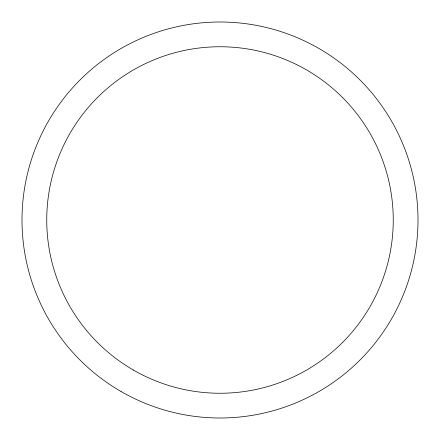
<?xml version="1.0" encoding="UTF-8"?>
<svg xmlns="http://www.w3.org/2000/svg" width="440" height="440" viewBox="0 0 440 440"><rect width="100%" height="100%" fill="white"/><g stroke="black" fill="none" stroke-linecap="round" stroke-linejoin="round"><path stroke-width="0.66" d="M133.375 370.04A173.25 173.25 0 0 0 393.25 220A173.25 173.25 0 0 0 133.375 69.96A173.25 173.25 0 0 0 133.375 370.04M121 391.474A198 198 0 0 0 418 220A198 198 0 0 0 121 48.527A198 198 0 0 0 121 391.474"/></g></svg>
